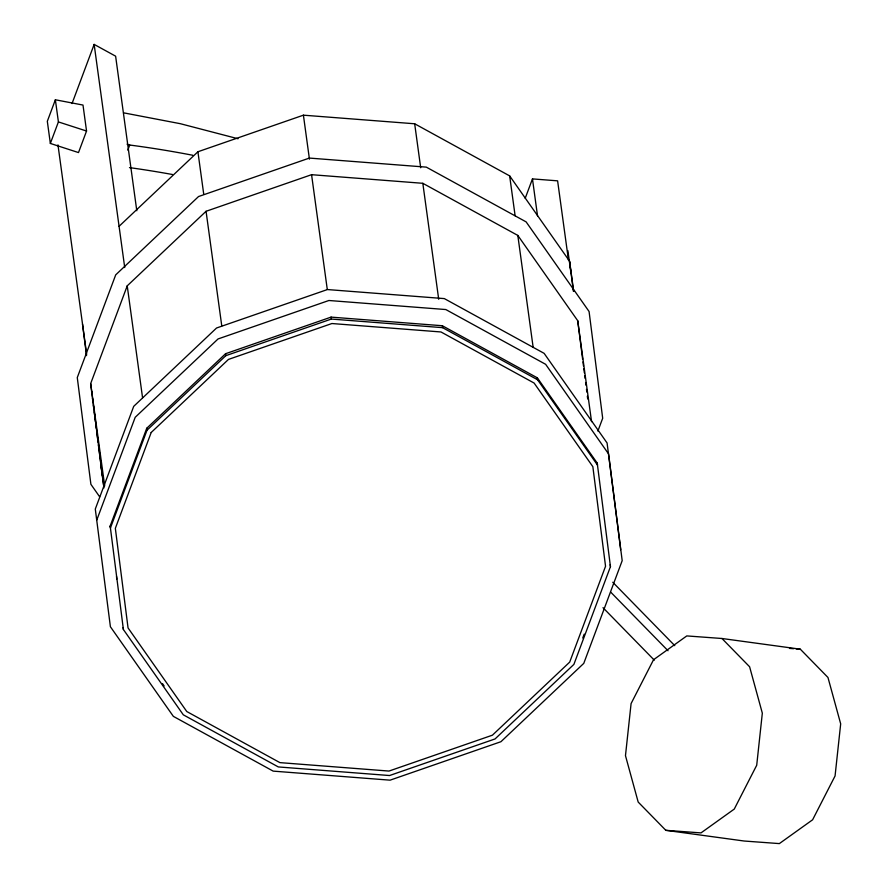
<?xml version="1.0" encoding="UTF-8"?>
<svg xmlns="http://www.w3.org/2000/svg" width="888" height="888" viewBox="0 0 888 888"><rect width="100%" height="100%" fill="white"/><g stroke="black" fill="none" stroke-linecap="round" stroke-linejoin="round"><path stroke-width="1.33" d="M55.367 99.778L47.319 121.312L50.35 143.445L78.499 152.57L86.547 131.036L82.995 105.062L55.367 99.778L58.408 121.922L50.35 143.445M72.028 103.563L94.15 44.4L115.618 56.177L136.796 210.734M127.817 150.094L129.715 145.033A538.727 196.603 20.5 0 1 192.885 155.278M103.618 485.17L90.665 383.594L127.228 285.847L206.06 211.288L311.566 174.692L422.821 183.305L517.815 235.42L577.722 320.712L591.552 421.667M96.792 520.002L135.209 417.293L218.048 338.95L328.904 300.499L445.82 309.546L545.632 364.302L608.58 453.923L622.188 560.661L583.771 663.369L500.932 741.713L390.076 780.164L273.171 771.117L173.349 716.361L110.401 626.739L95.294 509.057L133.711 406.349L216.55 328.005L327.406 289.555L444.322 298.601L544.133 353.357L607.081 442.979L620.69 549.716M110.179 526.007L146.742 428.26L225.574 353.713L331.069 317.116L442.335 325.73L537.329 377.833L597.236 463.125L597.491 465.068L537.595 379.775L442.601 327.661L331.335 319.058L225.841 355.655L147.008 430.203L110.445 527.949L110.179 526.007L123.399 629.525L183.305 714.818L278.299 766.932L389.555 775.535L495.049 738.949L573.892 664.39L610.456 566.644L597.236 463.125M525.208 198.29L532.467 178.899L557.609 180.841L568.475 260.173M597.879 431.08L602.686 418.248L589.077 311.51L526.129 221.889L426.307 167.133L309.39 158.075L198.546 196.537L115.706 274.869L77.278 377.578L90.898 484.315L99.656 496.792M582.761 638.017L584.204 634.154M119.07 226.318L197.913 151.759L303.407 115.174L414.674 123.776L509.656 175.891L569.563 261.183L573.704 291.419M721.955 638.494L686.79 635.919L653.535 659.74L631.091 703.562L625.474 755.655L638.183 802.053L665.834 830.324L744.188 841.025L779.353 843.6L812.62 819.779L835.064 775.957L840.681 723.864L827.96 677.466L800.321 649.195L721.955 638.494L749.605 666.766L762.326 713.164L756.709 765.256L734.265 809.079L700.998 832.9L665.834 830.324M789.499 648.407L793.561 648.706M796.259 648.906L800.321 649.195M123.532 112.82L180.331 123.698L238.04 138.75M58.408 121.922L86.547 131.036M127.073 144.178L129.715 145.033M612.764 582.25L674.769 645.654M610.877 592.296L668.031 650.749M602.996 607.681L654.334 660.195M162.548 683.693L164.125 685.947M567.887 250.66L570.917 272.805M610.189 564.701L610.456 566.644M532.467 178.899L537.518 215.828M509.656 175.891L515.118 215.751M517.815 235.42L533.144 347.297M537.329 377.833L537.595 379.775M414.674 123.776L420.69 167.754M422.821 183.305L438.705 299.278M442.335 325.73L442.601 327.661M303.407 115.174L309.435 159.152M311.566 174.692L327.261 289.299M331.069 317.116L331.335 319.058M197.913 151.759L203.752 194.372M206.06 211.288L221.767 325.896M225.574 353.713L225.841 355.655M94.15 44.4L124.72 267.543M127.228 285.847L142.557 397.713M146.742 428.26L147.008 430.203M57.964 144.877L86.658 354.301M90.665 383.594L104.684 485.914M100.744 464.124L103.996 487.889M123.132 627.583L123.399 629.525M577.722 320.712L582.628 359.141M582.972 361.893L583.494 366.011M583.849 368.753L584.371 372.871M584.726 375.613L585.07 378.366M585.603 382.484L585.947 385.226M586.48 389.344L586.824 392.085M587.345 396.203L587.701 398.956M569.563 261.183L573.415 291.386M116.506 576.356L116.75 579.131M91.564 391.386L91.919 394.128M92.441 398.246L92.796 400.988M93.318 405.106L93.673 407.858M94.195 411.976L94.539 414.718M94.894 417.46L95.416 421.578M95.771 424.331L96.293 428.449M96.648 431.191L98.046 442.169M98.39 444.921L102.242 475.113M82.517 324.065L86.536 355.633M129.493 167.61A538.727 196.603 20.5 0 1 172.472 174.503M151.193 432.5L115.34 528.327L128.05 627.916L186.78 711.532L279.909 762.625L388.988 771.062L492.418 735.186L569.708 662.093L605.549 566.267L592.851 466.677L534.121 383.061L440.992 331.968L331.912 323.532L228.482 359.407L151.193 432.5"/></g></svg>
